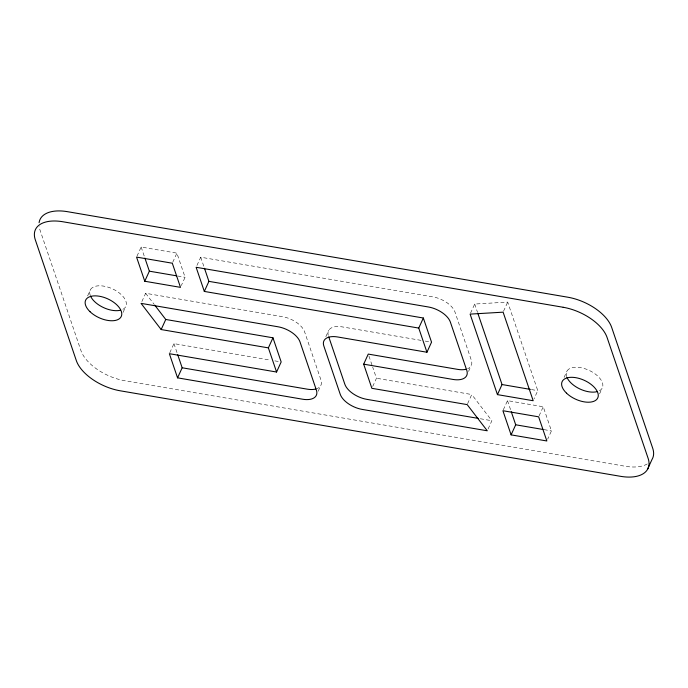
<?xml version="1.0" encoding="UTF-8"?>
<svg xmlns="http://www.w3.org/2000/svg" width="688" height="688" viewBox="0 0 688 688"><rect width="100%" height="100%" fill="white"/><g stroke="black" fill="none" stroke-linecap="round" stroke-linejoin="round"><path stroke-width="0.52" stroke-dasharray="3.44 2.58" d="M87.6 295.969L90.524 289.553M136.981 256.185L141.152 247.026L176.893 253.132L185.089 277.281L181.331 285.529M123.066 312.412L125.569 306.917M141.883 301.533L145.641 293.286L282.63 316.704A19.582 10.38 24.5 0 1 304.603 331.84L321.004 380.137A19.582 10.38 24.5 0 1 315.62 389.064M172.714 262.291L176.893 253.132M196.957 265.448L200.715 257.209L433.01 296.915A19.582 10.38 24.5 0 1 454.974 312.042L471.375 360.34A19.582 10.38 24.5 0 1 467.642 368.725M169.781 352.781L173.952 343.622L270.651 360.159M325.845 336.69L328.769 330.283M318.157 391.257L320.66 385.762M372.707 386.484L376.465 378.245L372.707 367.177M470.523 313.203L474.703 304.044L507.701 302.101L537.775 390.646L534.017 398.894M468.528 371.468L471.031 365.973M503.53 311.26L507.701 302.101M467.591 403.693L471.762 394.534L376.465 378.245M488.119 428.959L491.877 420.721L471.762 394.534M503.324 409.799L507.503 400.64L543.236 406.754L551.441 430.903L547.682 439.142M539.065 415.913L543.236 406.754M564.1 377.42L567.024 371.004M599.566 393.863L602.069 388.367M177.736 276.026L185.089 277.281M421.03 340.362L342.194 326.886A19.582 10.38 24.5 0 0 328.425 335.907M425.236 341.085L431.539 342.16M531.463 389.571L537.775 390.646M274.856 360.873L279.061 361.596M480.319 418.743L491.877 420.721M544.079 429.639L551.441 430.903M145.641 293.286L154.078 304.268M474.703 304.044L477.438 312.094M507.503 400.64L510.917 410.702M368.949 356.1L372.363 366.171M200.715 257.209L204.13 267.271M141.152 247.026L144.566 257.088M173.952 343.622L177.366 353.692M90.18 295.186A19.582 10.38 24.5 0 1 113.434 289.304A19.582 10.38 24.5 0 1 120.529 310.219M566.68 376.637A19.582 10.38 24.5 0 1 589.926 370.755A19.582 10.38 24.5 0 1 597.029 391.67M647.279 463.953A39.164 20.752 24.5 0 1 625.16 466.249L124.838 380.731A39.164 20.752 24.5 0 1 80.9 350.467L39.895 229.715A39.164 20.752 24.5 0 1 39.13 226.619"/><path stroke-width="1.03" d="M144.764 281.246L136.559 257.097L172.301 263.212L180.497 287.36L144.764 281.246L149.356 271.175L144.91 258.095M161.164 329.552L141.049 303.365L278.038 326.783A19.582 10.38 24.5 0 1 300.011 341.91L316.411 390.208A19.582 10.38 24.5 0 1 302.643 399.229L177.564 377.85L169.36 353.701L276.576 372.027L268.372 347.879L161.164 329.552L165.756 319.473L154.723 305.111M465.991 369.275A19.582 10.38 24.5 0 1 457.606 369.361L368.261 354.088L363.677 364.167L371.873 388.316L467.169 404.604L487.285 430.791L362.206 409.412A19.582 10.38 24.5 0 1 340.233 394.284L323.833 345.987A19.582 10.38 24.5 0 1 337.602 336.965L426.947 352.239L418.751 328.081L204.319 291.428L208.911 281.358L204.474 268.277M177.564 377.85L182.157 367.779L177.71 354.698M268.372 347.879L272.964 337.799L165.756 319.473M276.576 372.027L281.168 361.948L272.964 337.799M418.751 328.081L423.335 318.011L208.911 281.358M426.947 352.239L431.539 342.16L423.335 318.011M497.441 394.62L470.11 314.115L503.117 312.171L533.183 400.726L497.441 394.62L502.034 384.54L477.773 313.1M511.107 434.868L502.911 410.719L538.644 416.825L546.848 440.974L511.107 434.868L515.699 424.788L511.261 411.708M647.417 469.543L652.009 459.464A39.164 20.752 24.5 0 0 652.697 448.206L611.692 327.454A39.164 20.752 24.5 0 0 567.755 297.199L67.433 211.672A39.164 20.752 24.5 0 0 39.087 222.74M149.356 271.175L176.678 275.845M502.034 384.54L530.414 389.391M363.677 364.167L453.014 379.441A19.582 10.38 24.5 0 0 466.782 370.419L450.382 322.122A19.582 10.38 24.5 0 0 428.418 306.986L196.123 267.279L204.319 291.428M182.157 367.779L307.235 389.159A19.582 10.38 24.5 0 0 315.62 389.064M478.212 418.381L366.799 399.341A19.582 10.38 24.5 0 1 344.826 384.205L328.769 336.914M515.699 424.788L543.03 429.467M120.529 310.219A19.582 10.38 24.5 0 1 90.481 295.978M597.029 391.67A19.582 10.38 24.5 0 1 566.981 377.428M563.162 307.269L62.84 221.751A39.164 20.752 24.5 0 0 35.303 239.794L76.308 360.546A39.164 20.752 24.5 0 0 120.245 390.801L620.567 476.328A39.164 20.752 24.5 0 0 648.105 458.285L607.1 337.533A39.164 20.752 24.5 0 0 563.162 307.269M566.525 393.158A19.582 10.38 24.5 0 0 597.476 398.447A19.582 10.38 24.5 0 0 575.856 377.686A19.582 10.38 24.5 0 0 566.525 393.158M90.033 311.707A19.582 10.38 24.5 0 0 120.976 316.996A19.582 10.38 24.5 0 0 99.356 296.236A19.582 10.38 24.5 0 0 90.033 311.707"/></g></svg>
